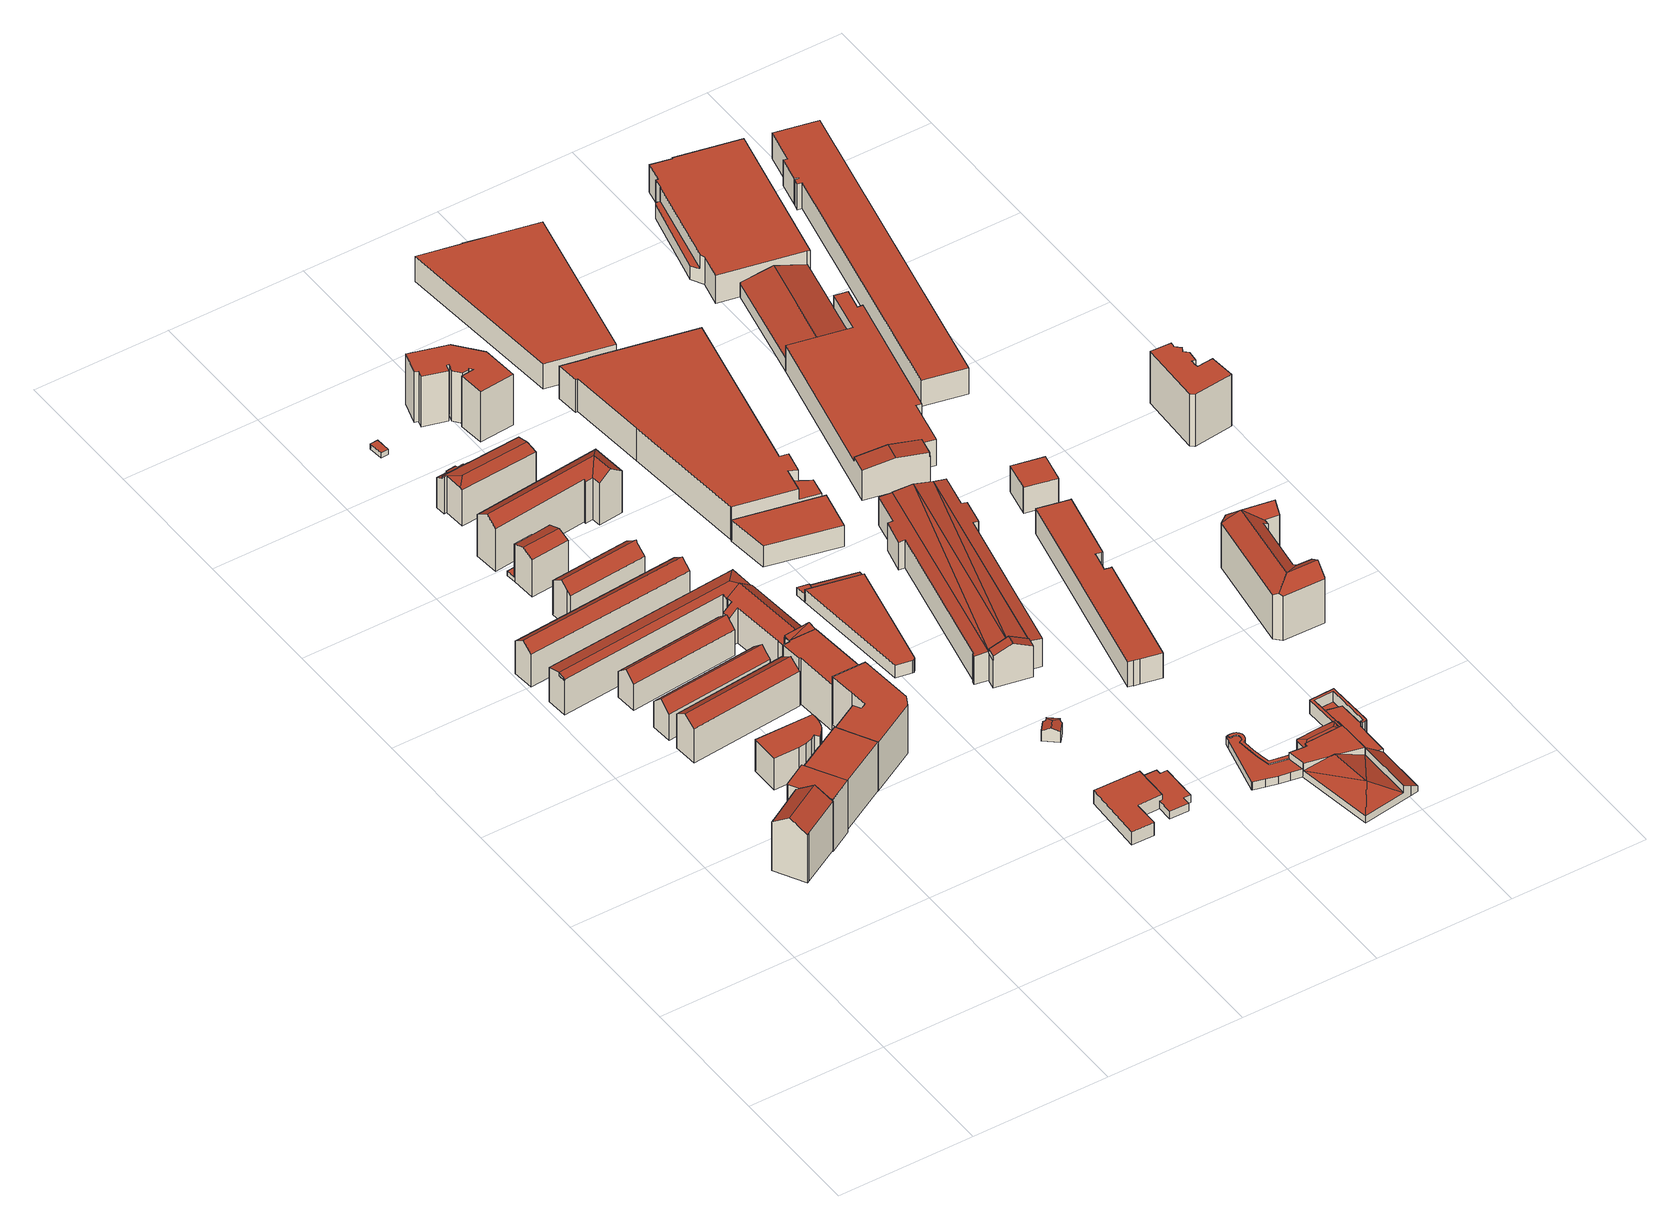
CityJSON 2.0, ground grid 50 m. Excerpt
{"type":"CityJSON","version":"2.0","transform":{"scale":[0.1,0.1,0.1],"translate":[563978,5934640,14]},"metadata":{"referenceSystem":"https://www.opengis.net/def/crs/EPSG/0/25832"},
"CityObjects":{
"building1":{"type":"Building","attributes":{"Gemeindeschluessel":"02200207","Geometrietyp2DReferenz":"3000","function":"31001_1120","roofType":"3100","measuredHeight":24.24,"storeysAboveGround":4},"address":[{"country":"Germany","locality":"Hamburg","thoroughfareNumber":"15","thoroughfareName":"Neuer Kamp","postcode":"20359"}],"geometry":[{"type":"Solid","lod":"2","boundaries":[[[[0,1,2,3,4]],[[3,2,5,6]],[[5,7,8,9,10,6]],[[4,10,9,11,0]],[[10,4,3,6]],[[5,2,1,12,7]],[[9,8,13,11]],[[8,7,12,13]],[[12,1,0,11,13]]]],"semantics":{"surfaces":[{"type":"RoofSurface"},{"type":"WallSurface"},{"type":"GroundSurface"}],"values":[[0,1,2,1,1,1,1,1,0]]}}]},
"building2":{"type":"Building","attributes":{"Gemeindeschluessel":"02200207","Geometrietyp2DReferenz":"3000","function":"31001_1120","roofType":"1000","measuredHeight":21.52,"storeysAboveGround":6},"address":[{"country":"Germany","locality":"Hamburg","thoroughfareNumber":"19","thoroughfareName":"Neuer Kamp","postcode":"20359"}],"geometry":[{"type":"Solid","lod":"2","boundaries":[[[[14,15,16,17,18,19]],[[20,21,22,23,24,25]],[[17,16,21,20]],[[16,15,22,21]],[[15,14,23,22]],[[14,19,24,23]],[[18,17,20,25]],[[24,19,18,25]]]],"semantics":{"surfaces":[{"type":"RoofSurface"},{"type":"GroundSurface"},{"type":"WallSurface"}],"values":[[0,1,2,2,2,2,2,2]]}}]},
"building3":{"type":"Building","attributes":{"Gemeindeschluessel":"02200207","Geometrietyp2DReferenz":"3000","function":"31001_1120","roofType":"1000","measuredHeight":20.26,"storeysAboveGround":7},"address":[{"country":"Germany","locality":"Hamburg","thoroughfareNumber":"21","thoroughfareName":"Neuer Kamp","postcode":"20359"}],"geometry":[{"type":"Solid","lod":"2","boundaries":[[[[26,27,28,29]],[[27,30,31,28]],[[30,32,33,31]],[[34,35,36,37]],[[35,38,39,36]],[[38,40,41,39]],[[40,26,29,41]],[[42,34,37,43]],[[43,33,32,42]],[[43,37,36,39,41,29,28,31,33]],[[32,30,27,26,40,38,35,34,42]]]],"semantics":{"surfaces":[{"type":"WallSurface"},{"type":"GroundSurface"},{"type":"RoofSurface"}],"values":[[0,0,0,0,0,0,0,0,0,1,2]]}}]},
"building4":{"type":"Building","attributes":{"Gemeindeschluessel":"02200207","Geometrietyp2DReferenz":"3000","function":"31001_1010","roofType":"1000","measuredHeight":13.04,"storeysAboveGround":4},"address":[{"country":"Germany","locality":"Hamburg","thoroughfareNumber":"5","thoroughfareName":"Sternstraße","postcode":"20359"}],"geometry":[{"type":"Solid","lod":"2","boundaries":[[[[44,45,46,47,48,49,50,51,52,53,54,55,56,57]],[[58,59,60,61,62,63,64,65,66,67,68,69,70,71]],[[56,55,58,71]],[[55,54,59,58]],[[54,53,60,59]],[[53,52,61,60]],[[52,51,62,61]],[[51,50,63,62]],[[50,49,64,63]],[[49,48,65,64]],[[48,47,66,65]],[[47,46,67,66]],[[46,45,68,67]],[[45,44,69,68]],[[44,57,70,69]],[[57,56,71,70]]]],"semantics":{"surfaces":[{"type":"RoofSurface"},{"type":"GroundSurface"},{"type":"WallSurface"}],"values":[[0,1,2,2,2,2,2,2,2,2,2,2,2,2,2,2]]}}]},
"building5":{"type":"Building","attributes":{"Gemeindeschluessel":"02200207","Geometrietyp2DReferenz":"3000","function":"31001_1010","roofType":"3100","measuredHeight":17.27,"storeysAboveGround":3},"address":[{"country":"Germany","locality":"Hamburg","thoroughfareNumber":"7a","thoroughfareName":"Sternstraße","postcode":"20357"}],"geometry":[{"type":"Solid","lod":"2","boundaries":[[[[72,73,74,75,76]],[[77,78,72,76,79]],[[75,74,80,81]],[[74,73,82,80]],[[78,77,83,84]],[[77,79,85,83]],[[79,76,75,81,85]],[[73,72,78,84,82]],[[84,83,85,81,80,82]]]],"semantics":{"surfaces":[{"type":"RoofSurface"},{"type":"WallSurface"},{"type":"GroundSurface"}],"values":[[0,0,1,1,1,1,1,1,2]]}}]},
"building6":{"type":"Building","attributes":{"Gemeindeschluessel":"02200207","Geometrietyp2DReferenz":"3000","function":"31001_1010","roofType":"3100","measuredHeight":14.27,"storeysAboveGround":3},"address":[{"country":"Germany","locality":"Hamburg","thoroughfareNumber":"17-5","thoroughfareName":"Sternstraße","postcode":"20357"}],"geometry":[{"type":"Solid","lod":"2","boundaries":[[[[86,87,88,89]],[[90,91,86,89,92]],[[88,87,93,94]],[[91,90,95,96]],[[90,92,97,95]],[[92,89,88,94,97]],[[87,86,91,96,93]],[[96,95,97,94,93]]]],"semantics":{"surfaces":[{"type":"RoofSurface"},{"type":"WallSurface"},{"type":"GroundSurface"}],"values":[[0,0,1,1,1,1,1,2]]}}]},
"building7":{"type":"Building","attributes":{"Gemeindeschluessel":"02200207","Geometrietyp2DReferenz":"3000","function":"31001_1010","roofType":"3100","measuredHeight":16.58,"storeysAboveGround":4},"address":[{"country":"Germany","locality":"Hamburg","thoroughfareNumber":"27-10","thoroughfareName":"Sternstraße","postcode":"20357"}],"geometry":[{"type":"Solid","lod":"2","boundaries":[[[[98,99,100,101]],[[102,98,101,103]],[[100,99,104,105]],[[102,103,106,107]],[[103,101,100,105,106]],[[99,98,102,107,104]],[[107,106,105,104]]]],"semantics":{"surfaces":[{"type":"RoofSurface"},{"type":"WallSurface"},{"type":"GroundSurface"}],"values":[[0,0,1,1,1,1,2]]}}]},
"building8":{"type":"Building","attributes":{"Gemeindeschluessel":"02200207","Geometrietyp2DReferenz":"3000","function":"31001_1010","roofType":"3100","measuredHeight":14.13,"storeysAboveGround":3},"address":[{"country":"Germany","locality":"Hamburg","thoroughfareNumber":"17-8","thoroughfareName":"Sternstraße","postcode":"20357"}],"geometry":[{"type":"Solid","lod":"2","boundaries":[[[[108,109,110,111]],[[112,108,111,113]],[[110,109,114,115]],[[112,113,116,117]],[[113,111,110,115,116]],[[109,108,112,117,114]],[[117,116,115,114]]]],"semantics":{"surfaces":[{"type":"RoofSurface"},{"type":"WallSurface"},{"type":"GroundSurface"}],"values":[[0,0,1,1,1,1,2]]}}]},
"building9":{"type":"Building","attributes":{"Gemeindeschluessel":"02200207","Geometrietyp2DReferenz":"3000","function":"31001_1010","roofType":"3200","measuredHeight":15.63,"storeysAboveGround":4},"address":[{"country":"Germany","locality":"Hamburg","thoroughfareNumber":"27-9","thoroughfareName":"Sternstraße","postcode":"20357"}],"geometry":[{"type":"Solid","lod":"2","boundaries":[[[[118,119,120,121,122,123]],[[124,125,121,120]],[[126,127,128]],[[120,119,129,130]],[[119,118,131,129]],[[123,122,127,126]],[[124,120,130,132]],[[133,132,130,129,131,134]],[[121,125,135,122]],[[125,124,132,133,135]],[[135,133,134,128,127,122]],[[131,118,123,126,128,134]]]],"semantics":{"surfaces":[{"type":"RoofSurface"},{"type":"WallSurface"},{"type":"GroundSurface"}],"values":[[0,0,0,1,1,1,1,2,0,1,1,1]]}}]},
"building10":{"type":"Building","attributes":{"Gemeindeschluessel":"02200207","Geometrietyp2DReferenz":"3000","function":"31001_1120","roofType":"1000","measuredHeight":19.83,"storeysAboveGround":6},"address":[{"country":"Germany","locality":"Hamburg","thoroughfareNumber":"25","thoroughfareName":"Neuer Kamp","postcode":"20359"}],"geometry":[{"type":"Solid","lod":"2","boundaries":[[[[136,137,138,139]],[[140,141,142,143]],[[141,144,145,142]],[[144,146,147,145]],[[146,136,139,147]],[[148,149,150,151]],[[152,149,148,153,154,155,137,136,146,144,141,140,156]],[[143,142,145,147,139,138,157,158,159,151,150,160,161]],[[150,149,152,160]],[[161,156,140,143]],[[159,153,148,151]],[[160,152,156,161]],[[158,154,153,159]],[[157,155,154,158]],[[138,137,155,157]]]],"semantics":{"surfaces":[{"type":"WallSurface"},{"type":"RoofSurface"},{"type":"GroundSurface"}],"values":[[0,0,0,0,0,0,1,2,0,0,0,0,0,0,0]]}}]},
"building11":{"type":"Building","attributes":{"Gemeindeschluessel":"02200207","Geometrietyp2DReferenz":"3000","function":"31001_1010","roofType":"3100","measuredHeight":17.33,"storeysAboveGround":4},"address":[{"country":"Germany","locality":"Hamburg","thoroughfareNumber":"7","thoroughfareName":"Beckstraße","postcode":"20357"}],"geometry":[{"type":"Solid","lod":"2","boundaries":[[[[162,163,164,165]],[[164,163,166,167]],[[168,169,162,165]],[[170,167,166,171,172,173,174]],[[175,176,177,169,168,178,179]],[[176,172,171,177]],[[178,170,174,180,179]],[[175,181,173,172,176]],[[174,173,181,180]],[[170,178,168,165,164,167]],[[166,163,162,169,177,171]],[[181,175,179,180]]]],"semantics":{"surfaces":[{"type":"RoofSurface"},{"type":"WallSurface"},{"type":"GroundSurface"}],"values":[[0,1,1,2,0,1,1,1,1,1,1,0]]}}]},
"building12":{"type":"Building","attributes":{"Gemeindeschluessel":"02200207","Geometrietyp2DReferenz":"3000","function":"31001_1010","roofType":"3100","measuredHeight":17.51,"storeysAboveGround":4},"address":[{"country":"Germany","locality":"Hamburg","thoroughfareNumber":"2","thoroughfareName":"Beckstraße","postcode":"20357"}],"geometry":[{"type":"Solid","lod":"2","boundaries":[[[[182,183,184,185,186,187]],[[188,189,190,191,182,187,192]],[[186,185,193,194]],[[185,184,195,193]],[[184,183,196,195]],[[191,190,197,198]],[[190,189,199,197]],[[189,188,200,199]],[[188,192,201,200]],[[192,187,186,194,201]],[[183,182,191,198,196]],[[198,197,199,200,201,194,193,195,196]]]],"semantics":{"surfaces":[{"type":"RoofSurface"},{"type":"WallSurface"},{"type":"GroundSurface"}],"values":[[0,0,1,1,1,1,1,1,1,1,1,2]]}}]},
"building13":{"type":"Building","attributes":{"Gemeindeschluessel":"02200207","Geometrietyp2DReferenz":"3000","function":"31001_1010","roofType":"1000","measuredHeight":19.56,"storeysAboveGround":6},"address":[{"country":"Germany","locality":"Hamburg","thoroughfareNumber":"7","thoroughfareName":"Sternstraße","postcode":"20359"}],"geometry":[{"type":"Solid","lod":"2","boundaries":[[[[202,203,204]],[[205,202,204,206]],[[204,207,208,209]],[[210,211,212,213]],[[214,215,216,217]],[[215,210,213,216]],[[203,207,204]],[[218,219,205,206,220,221]],[[217,216,213,212,222,219,218,223]],[[217,223,224,214]],[[222,208,207,203,202,205,219]],[[223,218,221,224]],[[206,204,209,225,220]],[[212,211,225,209,208,222]],[[225,211,210,215,214,224,221,220]]]],"semantics":{"surfaces":[{"type":"RoofSurface"},{"type":"WallSurface"},{"type":"GroundSurface"}],"values":[[0,0,0,1,1,1,1,1,2,1,1,1,1,1,0]]}}]},
"building14":{"type":"Building","attributes":{"Gemeindeschluessel":"02200207","Geometrietyp2DReferenz":"3000","function":"31001_2460","roofType":"1000","measuredHeight":2.1,"storeysAboveGround":1},"address":[{"country":"Germany","locality":"Hamburg","thoroughfareName":"Ludwigstraße","postcode":"20357"}],"geometry":[{"type":"Solid","lod":"2","boundaries":[[[[226,227,228,229]],[[230,231,232,233]],[[231,226,229,232]],[[230,227,226,231]],[[233,228,227,230]],[[232,229,228,233]]]],"semantics":{"surfaces":[{"type":"GroundSurface"},{"type":"RoofSurface"},{"type":"WallSurface"}],"values":[[0,1,2,2,2,2]]}}]},
"building15":{"type":"Building","attributes":{"Gemeindeschluessel":"02200207","Geometrietyp2DReferenz":"3000","function":"31001_1120","roofType":"3100","measuredHeight":18.34,"storeysAboveGround":4},"address":[{"country":"Germany","locality":"Hamburg","thoroughfareNumber":"21","thoroughfareName":"Sternstraße","postcode":"20357"}],"geometry":[{"type":"Solid","lod":"2","boundaries":[[[[234,235,236,237,238]],[[234,238,239,240]],[[238,237,241,239]],[[242,243,244,245]],[[246,247,236,235]],[[248,249,250,251]],[[249,252,253,250]],[[254,255,246,235,234,240,256]],[[256,257,258,254]],[[259,248,251,260]],[[251,250,253,245,244,257,256,240,239,241,260]],[[243,242,252,249,248,259,247,246,255,261]],[[255,254,258,261]],[[242,245,253,252]],[[244,243,261,258,257]],[[241,237,236,247,259,260]]]],"semantics":{"surfaces":[{"type":"RoofSurface"},{"type":"WallSurface"},{"type":"GroundSurface"}],"values":[[0,1,1,1,1,1,1,1,1,1,2,0,0,1,1,1]]}}]},
"building16":{"type":"Building","attributes":{"Gemeindeschluessel":"02200207","Geometrietyp2DReferenz":"3000","function":"31001_1010","roofType":"3100","measuredHeight":20.55,"storeysAboveGround":5},"address":[{"country":"Germany","locality":"Hamburg","thoroughfareNumber":"39","thoroughfareName":"Sternstraße","postcode":"20357"}],"geometry":[{"type":"Solid","lod":"2","boundaries":[[[[262,263,264,265]],[[263,266,267,264]],[[268,265,264,267,269,270,271,272]],[[265,268,273,274,262]],[[271,270,275,276]],[[271,276,277,278,272]],[[268,272,278,273]],[[267,266,279,280,269]],[[270,269,280,275]],[[276,275,281,277]],[[281,274,273,278,277]],[[266,263,262,274,281,279]],[[281,275,280,279]]]],"semantics":{"surfaces":[{"type":"WallSurface"},{"type":"GroundSurface"},{"type":"RoofSurface"}],"values":[[0,0,1,0,0,0,0,0,0,2,2,2,2]]}}]},
"building17":{"type":"Building","attributes":{"Gemeindeschluessel":"02200207","Geometrietyp2DReferenz":"3000","function":"31001_1010","roofType":"3100","measuredHeight":16.1,"storeysAboveGround":4},"address":[{"country":"Germany","locality":"Hamburg","thoroughfareNumber":"6","thoroughfareName":"Augustenpassage","postcode":"20357"}],"geometry":[{"type":"Solid","lod":"2","boundaries":[[[[282,283,284,285]],[[286,287,288]],[[289,290,291]],[[292,293,294,295,296,283,282]],[[287,297,282,285]],[[296,295,298,299]],[[295,294,300,298]],[[294,293,301,300]],[[293,292,302,301]],[[303,304,305,299,298,300,301,302,306,307,308,309]],[[302,292,282,297,310,306]],[[304,288,287,285,284,305]],[[309,311,291,290,312,303]],[[307,313,314,315,308]],[[309,308,315,311]],[[303,312,286,288,304]],[[307,306,310,313]],[[305,284,283,296,299]],[[291,311,315,314,289]],[[314,313,310,297,287,286,312,290,289]]]],"semantics":{"surfaces":[{"type":"RoofSurface"},{"type":"WallSurface"},{"type":"GroundSurface"}],"values":[[0,0,0,0,1,1,1,1,1,2,1,1,1,1,1,1,1,1,0,0]]}}]},
"building18":{"type":"Building","attributes":{"Gemeindeschluessel":"02100111","Geometrietyp2DReferenz":"3000","function":"51009_1610","roofType":"1000","measuredHeight":5.33},"address":[{"country":"Germany","locality":"Hamburg","postcode":"20359"}],"geometry":[{"type":"Solid","lod":"2","boundaries":[[[[316,317,318,319]],[[320,317,316,321,322,323]],[[324,325,326,319,318,327]],[[327,320,323,324]],[[318,317,320,327]],[[326,321,316,319]],[[324,323,322,325]],[[325,322,321,326]]]],"semantics":{"surfaces":[{"type":"WallSurface"},{"type":"RoofSurface"},{"type":"GroundSurface"}],"values":[[0,1,2,0,0,0,0,0]]}}]},
"building19":{"type":"Building","attributes":{"Gemeindeschluessel":"02100109","Geometrietyp2DReferenz":"3000","function":"31001_2080","roofType":"3200","measuredHeight":5.78,"storeysAboveGround":1},"address":[{"country":"Germany","locality":"Hamburg","thoroughfareName":"Neuer Kamp","postcode":"20357"}],"geometry":[{"type":"Solid","lod":"2","boundaries":[[[[328,329,330,331,332,333]],[[334,335,336,328,333,337]],[[336,338,339,329,328]],[[332,331,340,341]],[[331,330,342,340]],[[335,334,343,344]],[[334,337,345,343]],[[339,338,346,347]],[[343,345,341,340,342,347,346,344]],[[346,338,336,335,344]],[[345,337,333,332,341]],[[342,330,329,339,347]]]],"semantics":{"surfaces":[{"type":"RoofSurface"},{"type":"WallSurface"},{"type":"GroundSurface"}],"values":[[0,0,0,1,1,1,1,1,2,1,1,1]]}}]},
"building20":{"type":"Building","attributes":{"Gemeindeschluessel":"02200207","Geometrietyp2DReferenz":"3000","function":"31001_1010","roofType":"1000","measuredHeight":20.74,"storeysAboveGround":5},"address":[{"country":"Germany","locality":"Hamburg","thoroughfareNumber":"51","thoroughfareName":"Sternstraße","postcode":"20357"}],"geometry":[{"type":"Solid","lod":"2","boundaries":[[[[348,349,350,351]],[[352,353,354,355]],[[353,356,357,354]],[[356,348,351,357]],[[358,359,360,361]],[[362,363,364,365]],[[363,366,367,364]],[[366,368,369,367]],[[368,370,371,369]],[[372,373,374,375]],[[373,376,377,374]],[[365,364,367,369,371,378,355,354,357,351,350,361,360,375,374,377,379]],[[370,368,366,363,362,380,376,373,372,359,358,349,348,356,353,352,381]],[[358,361,350,349]],[[372,375,360,359]],[[380,379,377,376]],[[362,365,379,380]],[[381,378,371,370]],[[352,355,378,381]]]],"semantics":{"surfaces":[{"type":"WallSurface"},{"type":"GroundSurface"},{"type":"RoofSurface"}],"values":[[0,0,0,0,0,0,0,0,0,0,0,1,2,0,0,0,0,0,0]]}}]},
"building21":{"type":"Building","attributes":{"Gemeindeschluessel":"02100111","Geometrietyp2DReferenz":"3000","function":"31001_2130","roofType":"1000","measuredHeight":3.16,"storeysAboveGround":1},"address":[{"country":"Germany","locality":"Hamburg","thoroughfareNumber":"31","thoroughfareName":"Neuer Kamp","postcode":"20359"}],"geometry":[{"type":"Solid","lod":"2","boundaries":[[[[382,383,384,385]],[[386,387,388,389]],[[387,390,391,388]],[[390,392,393,391]],[[394,395,396,397]],[[395,394,392,390,387,386,383,382,398]],[[385,384,389,388,391,393,397,396,399]],[[384,383,386,389]],[[396,395,398,399]],[[393,392,394,397]],[[399,398,382,385]]]],"semantics":{"surfaces":[{"type":"WallSurface"},{"type":"RoofSurface"},{"type":"GroundSurface"}],"values":[[0,0,0,0,0,1,2,0,0,0,0]]}}]},
"building22":{"type":"Building","attributes":{"Gemeindeschluessel":"02100109","Geometrietyp2DReferenz":"3000","function":"31001_2010","roofType":"1000","measuredHeight":3.2,"storeysAboveGround":1},"address":[{"country":"Germany","locality":"Hamburg","thoroughfareName":"Sternstraße","postcode":"20357"}],"geometry":[{"type":"Solid","lod":"2","boundaries":[[[[400,401,402,403]],[[404,405,406,407]],[[405,400,403,406]],[[404,401,400,405]],[[407,402,401,404]],[[406,403,402,407]]]],"semantics":{"surfaces":[{"type":"GroundSurface"},{"type":"RoofSurface"},{"type":"WallSurface"}],"values":[[0,1,2,2,2,2]]}}]},
"building23":{"type":"Building","attributes":{"Gemeindeschluessel":"02100109","Geometrietyp2DReferenz":"3000","function":"31001_2080","roofType":"1000","measuredHeight":5.22,"storeysAboveGround":2},"address":[{"country":"Germany","locality":"Hamburg","thoroughfareNumber":"2","thoroughfareName":"Sternstraße","postcode":"20359"}],"geometry":[{"type":"Solid","lod":"2","boundaries":[[[[408,409,410,411]],[[409,412,413,414]],[[415,416,417,418]],[[416,419,420,417]],[[419,421,422,420]],[[417,420,422,411,410,423,424,418]],[[424,423,425,426]],[[424,426,413,412,415,418]],[[410,409,414,425,423]],[[411,422,421,408]],[[425,414,413,426]],[[421,419,416,415,412,409,408]]]],"semantics":{"surfaces":[{"type":"WallSurface"},{"type":"GroundSurface"},{"type":"RoofSurface"}],"values":[[0,0,0,0,0,1,0,0,0,0,2,2]]}}]},
"building24":{"type":"Building","attributes":{"Gemeindeschluessel":"02100109","Geometrietyp2DReferenz":"3000","function":"31001_2010","roofType":"1000","measuredHeight":8.67,"storeysAboveGround":2},"address":[{"country":"Germany","locality":"Hamburg","thoroughfareNumber":"4","thoroughfareName":"Sternstraße","postcode":"20357"}],"geometry":[{"type":"Solid","lod":"2","boundaries":[[[[427,428,429,430]],[[431,427,430,432]],[[433,431,432,434]],[[428,433,434,429]],[[434,432,430,429]],[[428,427,431,433]]]],"semantics":{"surfaces":[{"type":"WallSurface"},{"type":"GroundSurface"},{"type":"RoofSurface"}],"values":[[0,0,0,0,1,2]]}}]},
"building25":{"type":"Building","attributes":{"Gemeindeschluessel":"02100109","Geometrietyp2DReferenz":"3000","function":"31001_2010","roofType":"3100","measuredHeight":16.17,"storeysAboveGround":3},"address":[{"country":"Germany","locality":"Hamburg","thoroughfareNumber":"30","thoroughfareName":"Neuer Kamp","postcode":"20357"}],"geometry":[{"type":"Solid","lod":"2","boundaries":[[[[435,436,437,438,439,440,441,442,443,444,445]],[[446,447,448,449]],[[450,451,452]],[[452,451,453]],[[454,446,449,455]],[[452,453,456]],[[457,456,453,458]],[[459,460,461,462,463,464,465,466]],[[444,443,467,468]],[[443,442,469,467]],[[442,441,470,469]],[[441,440,471,470]],[[440,439,472,471]],[[439,438,473,472]],[[438,437,474,473]],[[445,444,468,475]],[[456,457,465,464]],[[463,462,476,477]],[[462,461,478,476]],[[461,460,479,478]],[[460,459,480,479]],[[459,466,481,480]],[[437,436,450,452,456,464,463,477,474]],[[482,483,475,468,467,469,470,471,472,473,474,477,476,478,479,480,481,484]],[[482,455,449,448,485,483]],[[481,466,465,457,484]],[[484,457,458,454,455,482]],[[454,458,453,451,447,446]],[[447,451,450,436,435,486,485,448]],[[483,485,486,435,445,475]]]],"semantics":{"surfaces":[{"type":"RoofSurface"},{"type":"WallSurface"},{"type":"GroundSurface"}],"values":[[0,0,0,0,0,0,0,0,1,1,1,1,1,1,1,1,1,1,1,1,1,1,1,2,1,1,1,1,1,1]]}}]},
"building26":{"type":"Building","attributes":{"Gemeindeschluessel":"02100109","Geometrietyp2DReferenz":"3000","function":"31001_2100","roofType":"1000","measuredHeight":13.38,"storeysAboveGround":3},"address":[{"country":"Germany","locality":"Hamburg","thoroughfareName":"Sternstraße","postcode":"20357"}],"geometry":[{"type":"Solid","lod":"2","boundaries":[[[[487,488,489,490]],[[488,491,492,489]],[[491,493,494,492]],[[493,495,496,494]],[[497,498,499,500]],[[498,501,502,499]],[[501,487,490,502]],[[503,504,505,506]],[[507,508,509,510]],[[511,503,506,512]],[[513,514,515,516]],[[507,504,503,511,517,495,493,491,488,487,501,498,497,508]],[[518,516,515,510,509,500,499,502,490,489,492,494,496,519]],[[509,508,497,500]],[[504,507,510,515,514,505]],[[519,517,511,512,518]],[[516,518,512,513]],[[496,495,517,519]],[[512,506,505,514,513]]]],"semantics":{"surfaces":[{"type":"WallSurface"},{"type":"RoofSurface"},{"type":"GroundSurface"}],"values":[[0,0,0,0,0,0,0,0,0,0,0,1,2,0,0,0,0,0,1]]}}]},
"building27":{"type":"Building","attributes":{"Gemeindeschluessel":"02100111","Geometrietyp2DReferenz":"3000","function":"51009_1610","roofType":"1000","measuredHeight":3.52},"address":[{"country":"Germany","locality":"Hamburg","postcode":"20359"}],"geometry":[{"type":"Solid","lod":"2","boundaries":[[[[520,521,522,523,524,525,526,527,528,529,530,531,532,533,534,535,536,537,538,539,540,541,542,543,544,545,546,547,548,549,550,551,552,553,554]],[[555,556,557,558,559,560,561,562,563,564,565,566,567,568,569,570,571,572,573,574,575,576,577,578,579,580,581,582,583,584,585,586,587,588,589]],[[587,520,554,588]],[[586,521,520,587]],[[585,522,521,586]],[[584,523,522,585]],[[583,524,523,584]],[[582,525,524,583]],[[581,526,525,582]],[[580,527,526,581]],[[579,528,527,580]],[[578,529,528,579]],[[577,530,529,578]],[[576,531,530,577]],[[575,532,531,576]],[[574,533,532,575]],[[573,534,533,574]],[[572,535,534,573]],[[571,536,535,572]],[[570,537,536,571]],[[569,538,537,570]],[[568,539,538,569]],[[567,540,539,568]],[[566,541,540,567]],[[565,542,541,566]],[[564,543,542,565]],[[563,544,543,564]],[[562,545,544,563]],[[561,546,545,562]],[[560,547,546,561]],[[559,548,547,560]],[[558,549,548,559]],[[557,550,549,558]],[[556,551,550,557]],[[555,552,551,556]],[[589,553,552,555]],[[588,554,553,589]]]],"semantics":{"surfaces":[{"type":"GroundSurface"},{"type":"RoofSurface"},{"type":"WallSurface"}],"values":[[0,1,2,2,2,2,2,2,2,2,2,2,2,2,2,2,2,2,2,2,2,2,2,2,2,2,2,2,2,2,2,2,2,2,2,2,2]]}}]},
"building28":{"type":"Building","attributes":{"Gemeindeschluessel":"02100111","Geometrietyp2DReferenz":"3000","function":"31001_3091","roofType":"3200","measuredHeight":6.53,"storeysAboveGround":1},"address":[{"country":"Germany","locality":"Hamburg","thoroughfareNumber":"69","thoroughfareName":"Feldstraße","postcode":"20359"}],"geometry":[{"type":"Solid","lod":"2","boundaries":[[[[590,591,592,593,594,595,596,597,598,599,600,601,602]],[[603,604,605]],[[603,605,606]],[[607,603,606]],[[608,609,610,611,612,613]],[[614,615,616,617,618,619]],[[620,621,622,623]],[[621,624,625,622]],[[624,626,627,625]],[[628,629,630,631]],[[629,632,545,630]],[[632,633,544,545]],[[633,634,543,544]],[[634,635,542,543]],[[635,636,541,542]],[[636,637,540,541]],[[638,639,535,536]],[[639,640,534,535]],[[640,641,533,534]],[[641,642,532,533]],[[642,643,531,532]],[[643,644,530,531]],[[596,595,527,528]],[[595,594,526,527]],[[592,591,645,614,619]],[[591,590,646,645]],[[646,590,602,607]],[[600,647,601]],[[598,597,648,649]],[[650,651,616,615]],[[645,650,615,614]],[[652,653,654,655]],[[656,611,610]],[[611,646,612]],[[609,608,657,658]],[[646,607,606,613,612]],[[659,660,538,539]],[[660,661,537,538]],[[618,617,662,663]],[[608,613,606,605,664,657]],[[657,664,665,666,623,622,625,627,631,630,545,544,543,542,541,540,539,538,537,536,535,534,533,532,531,530,529,528,527,526,667,663,662,655,654,658]],[[649,648,668,644,643,642,641,640,639,638,661,660,659,637,636,635,634,633,632,629,628,626,624,621,620,669]],[[668,529,530,644]],[[526,594,593,667]],[[667,593,592,619,618,663]],[[664,605,604,647,600,599,665]],[[655,662,617,616,651,652]],[[654,653,656,610,609,658]],[[601,670,602]],[[665,599,598,649,669,666]],[[529,668,648,597,596,528]],[[638,536,537,661]],[[659,539,540,637]],[[620,623,666,669]],[[628,631,627,626]],[[651,650,645,646,611,656,653,652]],[[607,602,670,603]],[[603,670,601,647,604]]]],"semantics":{"surfaces":[{"type":"RoofSurface"},{"type":"WallSurface"},{"type":"GroundSurface"}],"values":[[0,0,0,0,0,0,1,1,1,1,1,1,1,1,1,1,1,1,1,1,1,1,1,1,1,1,1,1,1,1,1,1,1,1,1,1,1,1,1,1,2,0,1,1,1,1,1,1,1,1,1,1,1,1,1,0,0,0]]}}]},
"building29":{"type":"Building","attributes":{"Gemeindeschluessel":"02100111","Geometrietyp2DReferenz":"3000","function":"51009_1610","roofType":"3200","measuredHeight":5.74},"address":[{"country":"Germany","locality":"Hamburg","postcode":"20359"}],"geometry":[{"type":"Solid","lod":"2","boundaries":[[[[671,672,673,674,675,676,677,678]],[[671,678,679]],[[680,681,682,683,684,685,675,674]],[[680,674,673,686]],[[687,681,680,686,688]],[[677,676,689,690]],[[679,678,691,692]],[[685,684,693,694]],[[684,683,695,693]],[[683,682,696,695]],[[687,688,697,698]],[[688,686,673,672,699,697]],[[691,690,689,694,693,695,696,698,697,699,692]],[[696,682,681,687,698]],[[691,678,677,690]],[[699,672,671,679,692]],[[689,676,675,685,694]]]],"semantics":{"surfaces":[{"type":"RoofSurface"},{"type":"WallSurface"},{"type":"GroundSurface"}],"values":[[0,0,0,0,0,1,1,1,1,1,1,1,2,1,1,1,1]]}}]},
"building30":{"type":"Building","attributes":{"Gemeindeschluessel":"02100109","Geometrietyp2DReferenz":"3000","function":"31001_2100","roofType":"1000","measuredHeight":10.35,"storeysAboveGround":2},"address":[{"country":"Germany","locality":"Hamburg","thoroughfareNumber":"68","thoroughfareName":"Sternstraße","postcode":"20357"}],"geometry":[{"type":"Solid","lod":"2","boundaries":[[[[700,701,702,703]],[[704,705,706,707]],[[708,709,710,711]],[[712,713,711,710,714,715,707,706,716]],[[705,704,701,700,717,718,719]],[[701,715,714,720,702]],[[714,710,709,720]],[[719,716,706,705]],[[704,707,715,701]],[[713,717,700,703,708,711]],[[718,712,716,719]],[[717,713,712,718]],[[709,708,703,702,720]]]],"semantics":{"surfaces":[{"type":"WallSurface"},{"type":"GroundSurface"},{"type":"RoofSurface"}],"values":[[0,0,0,1,2,0,0,0,0,0,0,0,2]]}}]},
"building31":{"type":"Building","attributes":{"Gemeindeschluessel":"02100109","Geometrietyp2DReferenz":"3000","function":"31001_2010","roofType":"1000","measuredHeight":10.49,"storeysAboveGround":3},"address":[{"country":"Germany","locality":"Hamburg","thoroughfareNumber":"32","thoroughfareName":"Neuer Kamp","postcode":"20357"}],"geometry":[{"type":"Solid","lod":"2","boundaries":[[[[721,722,723,724]],[[722,725,726,723]],[[725,727,728,726]],[[727,729,730,728]],[[729,731,732,730]],[[731,733,734,732]],[[733,735,736,734]],[[737,738,739,740]],[[738,741,742,739]],[[741,743,744,742]],[[743,745,746,744]],[[745,747,748,746]],[[747,721,724,748]],[[740,736,735,737]],[[740,739,742,744,746,748,724,723,726,728,730,732,734,736]],[[735,733,731,729,727,725,722,721,747,745,743,741,738,737]]]],"semantics":{"surfaces":[{"type":"WallSurface"},{"type":"GroundSurface"},{"type":"RoofSurface"}],"values":[[0,0,0,0,0,0,0,0,0,0,0,0,0,0,1,2]]}}]},
"building32":{"type":"Building","attributes":{"Gemeindeschluessel":"02100111","Geometrietyp2DReferenz":"3000","function":"51009_1610","roofType":"1000","measuredHeight":5.62},"address":[{"country":"Germany","locality":"Hamburg","postcode":"20359"}],"geometry":[{"type":"Solid","lod":"2","boundaries":[[[[749,750,751,752,654,655,662,663,753,667,754,755,756,757,758,759]],[[760,761,762,763,764,765,766,767,768,769,770,771,772,773,774,775]],[[773,749,759,774]],[[772,750,749,773]],[[771,751,750,772]],[[770,752,751,771]],[[769,654,752,770]],[[768,655,654,769]],[[767,662,655,768]],[[766,663,662,767]],[[765,753,663,766]],[[764,667,753,765]],[[763,754,667,764]],[[762,755,754,763]],[[761,756,755,762]],[[760,757,756,761]],[[775,758,757,760]],[[774,759,758,775]]]],"semantics":{"surfaces":[{"type":"GroundSurface"},{"type":"RoofSurface"},{"type":"WallSurface"}],"values":[[0,1,2,2,2,2,2,2,2,2,2,2,2,2,2,2,2,2]]}}]},
"building33":{"type":"Building","attributes":{"Gemeindeschluessel":"02100109","Geometrietyp2DReferenz":"3000","function":"31001_2100","roofType":"1000","measuredHeight":13.86,"storeysAboveGround":3},"address":[{"country":"Germany","locality":"Hamburg","thoroughfareName":"Kampstraße","postcode":"20357"}],"geometry":[{"type":"Solid","lod":"2","boundaries":[[[[776,777,778,779]],[[780,776,779,781]],[[780,781,782,783]],[[784,785,786,787]],[[785,788,789,786]],[[788,790,791,789]],[[792,793,794,795]],[[793,796,797,794]],[[796,798,799,797]],[[786,789,791,800,801,802,803,795,794,797,799,787]],[[782,804,790,788,785,784,798,796,793,792,805,806,807,783]],[[806,802,801,778,777,807]],[[800,804,782,781,779,778,801]],[[804,800,791,790]],[[784,787,799,798]],[[792,795,803,805]],[[805,803,802,806]],[[807,777,776,780,783]]]],"semantics":{"surfaces":[{"type":"RoofSurface"},{"type":"WallSurface"},{"type":"GroundSurface"}],"values":[[0,0,1,1,1,1,1,1,1,2,0,1,1,1,1,1,1,1]]}}]},
"building34":{"type":"Building","attributes":{"Gemeindeschluessel":"02100109","Geometrietyp2DReferenz":"3000","function":"31001_2010","roofType":"1000","measuredHeight":10.68,"storeysAboveGround":3},"address":[{"country":"Germany","locality":"Hamburg","thoroughfareName":"Neuer Kamp","postcode":"20357"}],"geometry":[{"type":"Solid","lod":"2","boundaries":[[[[808,809,810,811,812]],[[813,814,815,816,817]],[[811,810,813,817]],[[810,809,814,813]],[[809,808,815,814]],[[808,812,816,815]],[[816,812,811,817]]]],"semantics":{"surfaces":[{"type":"RoofSurface"},{"type":"GroundSurface"},{"type":"WallSurface"}],"values":[[0,1,2,2,2,2,2]]}}]},
"building35":{"type":"Building","attributes":{"Gemeindeschluessel":"02100109","Geometrietyp2DReferenz":"3000","function":"31001_1120","roofType":"3100","measuredHeight":21.97,"storeysAboveGround":5},"address":[{"country":"Germany","locality":"Hamburg","thoroughfareNumber":"28","thoroughfareName":"Feldstraße","postcode":"20357"}],"geometry":[{"type":"Solid","lod":"2","boundaries":[[[[818,819,820,821]],[[819,818,822,823]],[[824,825,826,827]],[[828,829,830,831]],[[832,827,826,833,834,831,830,835,836,837,823,822,838,839]],[[820,840,841,842,843,821]],[[824,844,821,843,845,846,825]],[[840,837,836,841]],[[838,822,818,847]],[[834,833,846,845,848]],[[824,827,832,849,844]],[[838,847,850,851,839]],[[834,848,852,828,831]],[[832,839,851,849]],[[846,833,826,825]],[[837,840,820,819,823]],[[835,830,829,853]],[[835,853,842,841,836]],[[844,849,851,850,821]],[[850,847,818,821]],[[848,845,843,852]],[[843,842,853,829,828,852]]]],"semantics":{"surfaces":[{"type":"RoofSurface"},{"type":"WallSurface"},{"type":"GroundSurface"}],"values":[[0,1,1,1,2,0,0,1,1,1,1,1,1,1,1,1,1,1,0,0,0,0]]}}]},
"building36":{"type":"Building","attributes":{"Gemeindeschluessel":"02100109","Geometrietyp2DReferenz":"3000","function":"31001_2100","roofType":"3100","measuredHeight":8.78,"storeysAboveGround":2},"address":[{"country":"Germany","locality":"Hamburg","thoroughfareName":"Kampstraße","postcode":"20357"}],"geometry":[{"type":"Solid","lod":"2","boundaries":[[[[854,855,856,857,858,859]],[[860,861,855,854,862]],[[858,857,863,864]],[[857,856,865,863]],[[861,860,795,866]],[[860,862,803,795]],[[862,854,859,802,803]],[[856,855,861,866,865]],[[859,858,864,802]],[[864,863,865,866,795,803,802]]]],"semantics":{"surfaces":[{"type":"RoofSurface"},{"type":"WallSurface"},{"type":"GroundSurface"}],"values":[[0,0,1,1,1,1,1,1,1,2]]}}]},
"building37":{"type":"Building","attributes":{"Gemeindeschluessel":"02100109","Geometrietyp2DReferenz":"3000","function":"31001_2100","roofType":"1000","measuredHeight":11.33,"storeysAboveGround":3},"address":[{"country":"Germany","locality":"Hamburg","thoroughfareName":"Kampstraße","postcode":"20357"}],"geometry":[{"type":"Solid","lod":"2","boundaries":[[[[867,868,869,870,871,872]],[[871,870,873,874]],[[870,869,875,873]],[[869,868,876,875]],[[877,878,867,872]],[[879,880,881,882]],[[880,883,884,881]],[[883,885,886,884]],[[885,887,888,886]],[[887,889,890,888]],[[889,891,892,890]],[[891,893,894,892]],[[893,895,896,894]],[[897,874,873,875,876,882,881,884,886,888,890,892,894,896,898]],[[898,896,895,899]],[[895,893,891,889,887,885,883,880,879,878,877,900,899]],[[900,897,898,899]],[[897,900,877,872,871,874]],[[876,868,867,878,879,882]]]],"semantics":{"surfaces":[{"type":"RoofSurface"},{"type":"WallSurface"},{"type":"GroundSurface"}],"values":[[0,1,1,1,1,1,1,1,1,1,1,1,1,2,1,0,1,1,1]]}}]},
"building38":{"type":"Building","attributes":{"Gemeindeschluessel":"02100109","Geometrietyp2DReferenz":"3000","function":"31001_2100","roofType":"1000","measuredHeight":10.6,"storeysAboveGround":3},"address":[{"country":"Germany","locality":"Hamburg","thoroughfareName":"Kampstraße","postcode":"20357"}],"geometry":[{"type":"Solid","lod":"2","boundaries":[[[[901,902,903,904,905,906,907,908,909,910,911,912,913]],[[914,915,916,917,918,919,920,921,922,923,924,925,926]],[[911,910,918,917]],[[910,909,919,918]],[[909,908,920,919]],[[908,907,921,920]],[[907,906,922,921]],[[906,905,923,922]],[[905,904,924,923]],[[904,903,925,924]],[[902,901,914,926]],[[901,913,915,914]],[[912,911,917,916]],[[915,913,912,916]],[[925,903,902,926]]]],"semantics":{"surfaces":[{"type":"RoofSurface"},{"type":"GroundSurface"},{"type":"WallSurface"}],"values":[[0,1,2,2,2,2,2,2,2,2,2,2,2,2,2]]}}]},
"building39":{"type":"Building","attributes":{"Geometrietyp2DReferenz":"3000","Gemeindeschluessel":"02100109","function":"31001_1120","roofType":"1000","measuredHeight":21.41,"storeysAboveGround":6},"address":[{"country":"Germany","locality":"Hamburg","thoroughfareNumber":"19","thoroughfareName":"Laeiszstraße","postcode":"20357"}],"geometry":[{"type":"Solid","lod":"2","boundaries":[[[[927,928,929,930]],[[931,932,933,934]],[[935,936,937,938]],[[936,939,940,937]],[[941,942,943,944]],[[945,946,947,948]],[[949,941,944,950]],[[946,945,928,927,942,941,949,939,936,935,951,952,932,931,953]],[[933,954,955,938,937,940,950,944,943,930,929,948,947,956,934]],[[947,946,953,956]],[[940,939,949,950]],[[955,951,935,938]],[[954,952,951,955]],[[956,953,931,934]],[[929,928,945,948]],[[943,942,927,930]],[[933,932,952,954]]]],"semantics":{"surfaces":[{"type":"WallSurface"},{"type":"RoofSurface"},{"type":"GroundSurface"}],"values":[[0,0,0,0,0,0,0,1,2,0,0,0,0,0,0,0,0]]}}]}
},
"vertices":[
[326,876,278],[176,790,278],[207,735,235],[213,738,235],[357,820,235],[207,735,36],[213,738,36],[146,844,36],[169,858,36],[294,932,36],[357,820,36],[294,932,235],[146,844,236],[169,858,236],
[444,869,244],[369,1001,244],[365,1008,244],[278,958,244],[279,957,244],[357,820,244],[278,958,29],[365,1008,29],[369,1001,29],[444,869,29],[357,820,29],[279,957,29],
[369,1001,243],[424,1031,243],[424,1031,41],[369,1001,41],[454,1048,243],[454,1048,41],[473,1058,243],[473,1058,41],[563,1075,243],[571,1060,243],[571,1060,41],[563,1075,41],[622,967,243],[622,967,41],[444,869,243],[444,869,41],[549,1100,243],[549,1100,41],
[452,1151,167],[480,1154,167],[506,1164,167],[523,1174,167],[534,1159,167],[545,1169,167],[559,1187,167],[563,1197,167],[567,1209,167],[570,1222,167],[572,1242,167],[572,1257,167],[359,1257,167],[359,1151,167],[572,1257,37],[572,1242,37],[570,1222,37],[567,1209,37],[563,1197,37],[559,1187,37],[545,1169,37],[534,1159,37],[523,1174,37],[506,1164,37],[480,1154,37],[452,1151,37],[359,1151,37],[359,1257,37],
[655,1505,181],[651,1543,154],[651,1549,150],[232,1507,150],[236,1463,181],[659,1460,150],[658,1463,152],[240,1419,150],[651,1549,9],[232,1507,9],[651,1543,9],[659,1460,9],[658,1463,9],[240,1419,9],
[625,1621,160],[621,1659,125],[222,1620,124],[225,1581,160],[629,1582,124],[627,1598,139],[229,1542,124],[621,1659,17],[222,1620,17],[629,1582,17],[627,1598,17],[229,1542,17],
[633,2080,179],[630,2119,148],[5,2067,148],[8,2027,179],[636,2041,148],[11,1988,148],[630,2119,14],[5,2067,14],[11,1988,14],[636,2041,14],
[610,1795,160],[606,1834,126],[206,1795,125],[210,1756,160],[614,1756,126],[213,1717,126],[606,1834,19],[206,1795,19],[213,1717,19],[614,1756,19],
[649,1875,166],[651,1854,160],[750,1863,160],[696,1908,175],[21,1845,175],[24,1816,166],[742,1961,160],[741,1961,160],[24,1816,160],[21,1845,160],[23,1816,160],[651,1854,19],[750,1863,19],[649,1875,19],[742,1961,19],[17,1896,19],[23,1816,19],[17,1896,160],
[549,1100,237],[654,1158,237],[654,1158,39],[549,1100,39],[623,968,237],[622,967,237],[622,967,39],[623,968,39],[571,1060,237],[571,1060,39],[563,1075,237],[563,1075,39],[676,1304,237],[798,1304,237],[798,1304,39],[676,1304,39],[815,1100,237],[685,1210,237],[690,1142,237],[669,1131,237],[795,1063,237],[669,1131,39],[690,1142,39],[685,1210,39],[815,1100,39],[795,1063,39],
[308,2430,35],[303,2465,35],[235,2458,35],[238,2423,35],[303,2465,16],[235,2458,16],[238,2423,171],[308,2430,171],[239,2420,16],[308,2429,16],[379,2438,16],[387,2345,16],[244,2332,16],[383,2390,189],[379,2438,170],[308,2429,171],[239,2420,172],[241,2377,189],[244,2332,171],[387,2345,171],
[546,2206,197],[545,2214,191],[544,2214,191],[541,2251,163],[249,2224,163],[252,2178,197],[255,2133,163],[548,2160,163],[544,2202,195],[546,2202,195],[254,2151,176],[541,2251,22],[249,2224,22],[544,2214,22],[545,2214,22],[544,2202,22],[546,2202,22],[548,2160,22],[255,2133,22],[254,2151,22],
[772,1582,207],[678,1573,207],[680,1551,199],[774,1582,207],[777,1551,199],[678,1573,199],[676,1573,199],[679,1551,199],[651,1543,202],[679,1546,202],[679,1546,11],[651,1543,11],[664,1464,202],[658,1463,202],[658,1463,11],[664,1464,11],[798,1304,11],[774,1582,11],[777,1551,202],[798,1304,202],[676,1573,11],[676,1304,11],[676,1304,202],[679,1551,202],
[240,3191,10],[244,3137,10],[216,3135,10],[212,3189,10],[244,3137,31],[240,3191,31],[212,3189,31],[216,3135,31],
[630,1568,76],[675,1572,76],[672,1602,69],[627,1598,69],[629,1582,73],[629,1582,18],[630,1568,18],[627,1598,18],[653,1833,164],[651,1854,164],[651,1854,18],[653,1833,18],[675,1572,163],[672,1602,163],[655,1801,163],[622,1798,138],[622,1798,18],[655,1801,18],[619,1830,138],[619,1830,18],[774,1582,164],[725,1577,201],[774,1582,18],[750,1863,18],[750,1863,164],[674,1603,164],[674,1603,18],[701,1859,201],
[573,2528,186],[572,2535,191],[572,2535,15],[573,2528,15],[217,2496,191],[217,2496,15],[601,2531,15],[209,2587,15],[683,2638,15],[694,2508,15],[604,2498,15],[601,2531,187],[600,2531,186],[683,2638,186],[694,2508,186],[649,2503,221],[604,2498,187],[213,2538,221],[209,2587,186],[641,2584,221],
[337,2829,149],[260,2850,135],[232,2848,135],[234,2821,149],[244,2812,162],[234,2821,160],[235,2812,160],[282,2780,170],[246,2811,162],[251,2744,162],[335,2856,135],[313,2854,135],[312,2864,131],[276,2861,131],[269,2851,135],[337,2829,160],[276,2861,10],[269,2851,10],[312,2864,10],[313,2854,10],[335,2856,10],[246,2812,10],[235,2812,10],[232,2848,10],[337,2828,10],[532,2842,10],[538,2754,10],[251,2733,10],[337,2828,160],[251,2733,160],[246,2812,162],[532,2842,160],[535,2798,170],[538,2754,160],
[1313,546,95],[1311,416,95],[1311,416,41],[1313,546,41],[1219,416,95],[1144,549,95],[1136,324,95],[1218,322,95],[1218,322,41],[1136,324,41],[1144,549,41],[1219,416,41],
[1213,884,102],[1210,914,91],[1203,906,91],[1196,911,86],[1168,878,86],[1192,858,102],[1243,873,86],[1241,884,90],[1244,887,90],[1215,840,86],[1249,894,86],[1216,921,86],[1196,911,44],[1168,878,44],[1203,906,44],[1243,873,44],[1241,884,44],[1215,840,44],[1249,894,44],[1216,921,44],
[398,3223,211],[422,3309,211],[422,3309,3],[398,3223,3],[490,3169,211],[404,3194,211],[404,3194,3],[490,3169,3],[412,3219,211],[412,3219,3],[563,3268,211],[636,3180,211],[636,3180,3],[563,3268,3],[548,3144,211],[544,3139,211],[544,3139,3],[548,3144,3],[521,3137,211],[521,3137,3],[498,3165,211],[498,3165,3],[507,3193,211],[507,3193,3],[647,3045,211],[518,3034,211],[518,3034,3],[647,3045,3],[510,3127,211],[510,3127,3],[498,3195,3],[558,3132,3],[558,3132,211],[498,3195,211],
[1369,355,75],[1299,357,75],[1299,357,43],[1369,355,43],[1302,541,75],[1313,541,75],[1313,541,43],[1302,541,43],[1372,540,75],[1372,540,43],[1372,520,75],[1372,520,43],[1398,520,75],[1396,385,75],[1396,385,43],[1398,520,43],[1369,385,75],[1369,385,43],
[961,1863,33],[954,1826,33],[924,1832,33],[920,1872,33],[954,1826,65],[961,1863,65],[920,1872,65],[924,1832,65],
[924,1832,84],[954,1826,84],[954,1826,32],[924,1832,32],[1117,1792,84],[1117,1792,70],[954,1826,70],[1031,1378,84],[1025,1373,84],[1025,1373,32],[1031,1378,32],[1019,1372,84],[1019,1372,32],[962,1384,84],[962,1384,32],[961,1863,32],[1125,1828,32],[961,1863,61],[1125,1828,61],
[893,2196,118],[1201,2130,118],[1201,2130,31],[893,2196,31],[907,2040,118],[907,2040,31],[1169,1981,118],[1169,1981,31],
[1197,1214,151],[1358,1996,151],[1313,2005,147],[1289,1887,147],[1270,1891,145],[1250,1797,145],[1270,1793,147],[1155,1236,147],[1152,1237,147],[1149,1224,147],[1197,1215,151],[1262,1200,193],[1197,1214,161],[1189,1178,161],[1255,1165,193],[1358,1996,152],[1197,1214,152],[1425,1982,163],[1262,1200,163],[1327,1186,161],[1320,1151,161],[1491,1968,152],[1328,1187,152],[1327,1186,152],[1490,1746,147],[1509,1742,145],[1528,1835,145],[1509,1840,147],[1534,1959,147],[1491,1968,151],[1328,1187,151],[1371,1178,147],[1152,1237,31],[1149,1224,31],[1155,1236,31],[1270,1793,31],[1250,1797,31],[1270,1891,31],[1289,1887,31],[1313,2005,31],[1197,1215,31],[1509,1840,31],[1534,1959,31],[1528,1835,31],[1509,1742,31],[1490,1746,31],[1371,1178,31],[1320,1151,31],[1189,1178,31],[1328,1187,31],[1189,1178,145],[1197,1214,145],
[833,3069,137],[930,3049,137],[930,3049,3],[833,3069,3],[930,3051,137],[930,3051,3],[1299,2974,137],[1299,2974,3],[1167,2342,137],[1167,2342,3],[872,2697,137],[847,2987,137],[847,2987,3],[872,2697,3],[840,2986,137],[840,2986,3],[1152,2272,137],[1133,2182,137],[1133,2182,94],[1152,2272,94],[913,2228,137],[912,2228,137],[912,2228,3],[913,2228,3],[1181,2256,137],[1181,2256,94],[1222,2233,94],[1208,2166,94],[1208,2166,3],[1222,2233,3],[1198,2336,137],[1181,2256,3],[1198,2336,3],
[1666,486,46],[1669,447,46],[1674,412,46],[1680,378,46],[1737,367,46],[1793,360,46],[1804,360,46],[1804,347,46],[1794,346,46],[1733,353,46],[1673,365,46],[1664,410,46],[1659,447,46],[1656,485,46],[1655,500,46],[1662,503,46],[1667,507,46],[1670,514,46],[1670,521,46],[1668,527,46],[1663,532,46],[1657,535,46],[1650,535,46],[1649,534,46],[1641,534,46],[1639,546,46],[1650,547,46],[1660,546,46],[1669,542,46],[1676,535,46],[1681,526,46],[1682,516,46],[1679,506,46],[1674,498,46],[1666,492,46],[1679,506,81],[1682,516,81],[1681,526,81],[1676,535,81],[1669,542,81],[1660,546,81],[1650,547,81],[1639,546,81],[1641,534,81],[1649,534,81],[1650,535,81],[1657,535,81],[1663,532,81],[1668,527,81],[1670,521,81],[1670,514,81],[1667,507,81],[1662,503,81],[1655,500,81],[1656,485,81],[1659,447,81],[1664,410,81],[1673,365,81],[1733,353,81],[1794,346,81],[1804,347,81],[1804,360,81],[1793,360,81],[1737,367,81],[1680,378,81],[1674,412,81],[1669,447,81],[1666,486,81],[1666,492,81],[1674,498,81],
[1948,242,105],[1947,389,105],[1945,389,105],[1945,366,105],[1804,360,105],[1804,347,105],[1794,346,105],[1739,352,105],[1748,290,105],[1749,290,105],[1750,285,105],[1833,267,105],[1865,260,105],[1863,104,111],[1750,284,75],[1793,3,75],[1950,28,75],[1948,242,75],[1980,32,86],[2007,36,69],[2007,229,67],[1989,233,79],[1948,242,106],[1950,28,106],[1947,389,60],[1946,481,60],[2013,467,60],[2011,516,60],[1940,513,60],[1945,389,60],[1667,303,79],[1627,313,79],[1627,313,46],[1667,303,46],[1587,325,79],[1587,325,46],[1584,326,79],[1584,326,46],[1631,529,79],[1634,546,79],[1634,546,46],[1631,529,46],[1639,546,79],[1641,534,79],[1649,534,79],[1650,535,79],[1657,535,79],[1663,532,79],[1667,507,79],[1662,503,79],[1655,500,79],[1656,485,79],[1659,447,79],[1664,410,79],[1673,365,79],[1947,389,79],[1948,242,79],[1750,285,75],[1739,352,79],[1748,290,79],[1946,481,79],[2013,467,79],[2016,355,79],[2008,355,79],[2008,355,46],[2016,355,46],[2007,229,79],[1980,32,46],[2007,36,46],[1668,527,79],[1670,521,79],[1670,514,79],[2011,516,46],[1940,513,46],[1793,3,46],[1749,290,46],[1708,296,46],[1945,366,46],[1733,353,79],[1708,296,79],[1849,263,111],
[1804,357,102],[1804,360,102],[1806,360,102],[1818,373,104],[1796,393,101],[1794,392,101],[1793,388,100],[1794,346,100],[1804,347,100],[1920,378,104],[1941,401,101],[1934,401,101],[1868,401,100],[1802,394,101],[1797,394,101],[1933,366,102],[1944,400,100],[1945,366,100],[1794,392,47],[1793,388,47],[1794,346,47],[1804,347,47],[1802,394,47],[1797,394,47],[1868,401,47],[1934,401,47],[1945,366,47],[1944,400,47],[1804,360,47],
[914,3732,114],[992,3716,114],[992,3716,101],[914,3732,101],[1176,3677,114],[1050,3076,114],[1050,3076,10],[1176,3677,10],[920,3760,82],[954,3757,80],[954,3757,10],[920,3760,10],[758,3762,10],[914,3730,10],[999,3753,10],[992,3716,10],[812,3126,10],[914,3730,114],[758,3762,114],[812,3126,114],[999,3753,76],
[1713,1347,140],[1735,1342,140],[1735,1342,36],[1713,1347,36],[1738,1342,140],[1738,1342,36],[1649,921,140],[1649,921,36],[1574,937,140],[1574,937,36],[1554,941,140],[1554,941,36],[1554,942,140],[1554,942,36],[1535,946,140],[1535,946,36],[1693,1699,140],[1805,1675,140],[1805,1675,36],[1693,1699,36],[1808,1675,140],[1808,1675,36],[1753,1415,140],[1753,1415,36],[1750,1415,140],[1750,1415,36],[1729,1420,140],[1729,1420,36],
[2026,356,46],[2024,348,46],[2017,345,46],[2008,345,46],[1944,400,46],[1940,366,46],[1935,366,46],[1934,401,46],[1930,523,46],[2021,526,46],[2021,517,46],[1930,523,102],[1934,401,102],[1935,366,102],[1940,366,102],[1945,366,102],[1944,400,102],[1940,513,102],[2011,516,102],[2016,355,102],[2008,355,102],[2008,345,102],[2017,345,102],[2024,348,102],[2026,356,102],[2021,517,102],[2021,526,102],
[1464,2181,159],[1355,2204,144],[1341,2139,144],[1450,2116,159],[1574,2158,144],[1560,2093,144],[1560,2093,128],[1574,2158,128],[1675,2311,128],[1657,2315,128],[1657,2315,20],[1675,2311,20],[1622,2148,128],[1622,2148,20],[1577,2158,128],[1577,2158,20],[1728,2882,128],[1775,2873,128],[1775,2873,20],[1728,2882,20],[1759,2797,128],[1759,2797,20],[1778,2794,128],[1778,2794,20],[1563,2093,20],[1341,2139,20],[1475,2770,20],[1696,2724,20],[1563,2093,128],[1696,2724,128],[1475,2770,128],[1355,2204,128],
[1851,1883,140],[1737,1907,140],[1716,1805,140],[1715,1800,140],[1829,1777,140],[1716,1805,34],[1737,1907,34],[1851,1883,34],[1829,1777,34],[1715,1800,34],
[2115,1272,222],[2096,1259,222],[2083,1249,222],[2145,1230,259],[2115,1272,39],[2096,1259,39],[2200,1164,222],[2184,1166,231],[2184,1166,39],[2200,1164,39],[2207,858,224],[2206,855,222],[2206,855,39],[2207,858,39],[2202,1185,39],[2154,957,39],[2219,948,39],[2054,858,39],[2030,882,39],[2082,1248,39],[2262,1247,39],[2252,1178,39],[2082,1248,222],[2030,882,222],[2043,869,230],[2099,908,259],[2202,1183,222],[2167,955,224],[2154,957,231],[2262,1247,222],[2219,948,228],[2202,1185,223],[2257,1211,259],[2252,1178,225],[2214,906,259],[2054,858,222],
[1585,2747,108],[1662,3118,108],[1553,3141,76],[1551,3135,76],[1550,3136,76],[1475,2770,76],[1728,2882,76],[1772,3096,76],[1696,2724,76],[1551,3135,20],[1550,3136,20],[1553,3141,20],[1772,3096,20],
[1556,3594,74],[1547,3595,74],[1539,3594,74],[1536,3589,74],[1468,3292,74],[1485,3263,74],[1536,3589,17],[1468,3292,17],[1539,3594,17],[1547,3595,17],[1485,3263,131],[1556,3594,131],[1557,3593,131],[1564,3631,131],[1564,3631,17],[1557,3593,17],[1573,3629,131],[1573,3629,17],[1587,3701,131],[1587,3701,17],[1664,3685,131],[1664,3685,17],[1665,3689,131],[1665,3689,17],[1898,3641,131],[1898,3641,17],[1781,3094,131],[1781,3094,17],[1772,3096,131],[1772,3096,17],[1493,3249,17],[1472,3157,17],[1472,3157,131],[1493,3249,131],
[2132,3592,122],[1990,3622,122],[1964,3495,122],[1949,3498,122],[1930,3408,122],[1945,3405,122],[1944,3400,122],[1929,3403,122],[1924,3380,122],[1939,3377,122],[1737,2407,122],[1892,2374,122],[2146,3589,122],[2132,3592,16],[2146,3589,16],[1892,2374,16],[1737,2407,16],[1939,3377,16],[1924,3380,16],[1929,3403,16],[1944,3400,16],[1945,3405,16],[1930,3408,16],[1949,3498,16],[1964,3495,16],[1990,3622,16],
[2409,1891,243],[2412,1876,243],[2412,1876,29],[2409,1891,29],[2332,1771,243],[2320,1782,243],[2320,1782,29],[2332,1771,29],[2402,1995,243],[2420,1976,243],[2420,1976,29],[2402,1995,29],[2411,1959,243],[2411,1959,29],[2423,1905,243],[2410,1907,243],[2410,1907,29],[2423,1905,29],[2470,1881,243],[2470,1876,243],[2470,1876,29],[2470,1881,29],[2427,1944,243],[2427,1944,29],[2403,2012,243],[2328,2016,243],[2478,1787,243],[2328,2016,29],[2403,2012,29],[2478,1787,29]
]}
